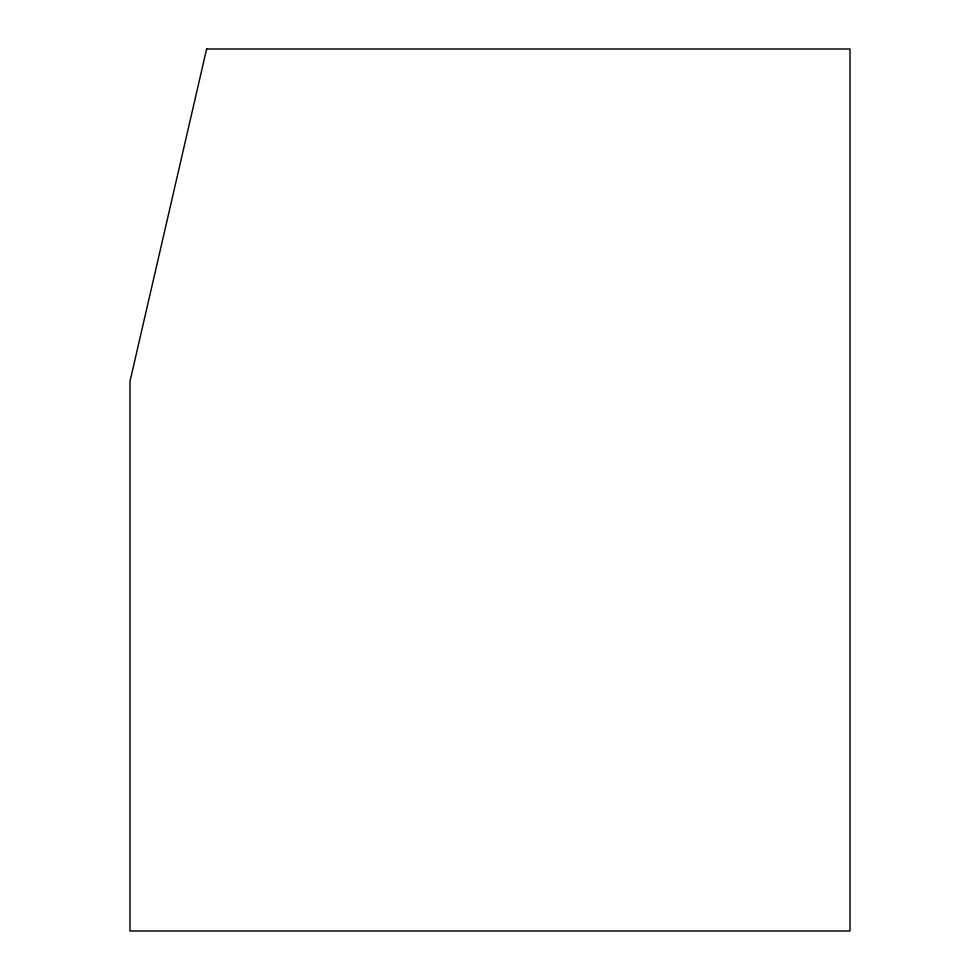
<?xml version="1.0" encoding="UTF-8"?>
<svg xmlns="http://www.w3.org/2000/svg" width="980" height="980" viewBox="0 0 980 980"><rect width="100%" height="100%" fill="white"/><g stroke="black" fill="none" stroke-linecap="round" stroke-linejoin="round"><path stroke-width="1.47" d="M206.621 49L129.985 381.355L129.985 931L850.015 931L850.015 49L206.621 49"/></g></svg>
